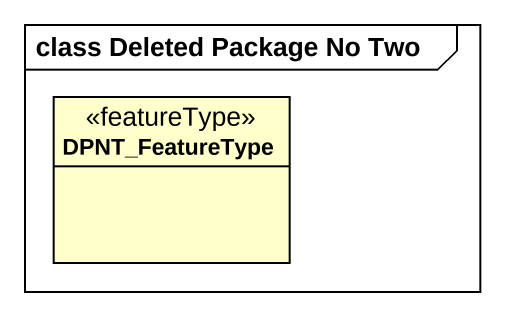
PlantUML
@startuml
mainframe class Deleted Package No Two
hide circle
hide empty members
class DPNT_FeatureType <<featureType>>
@enduml
